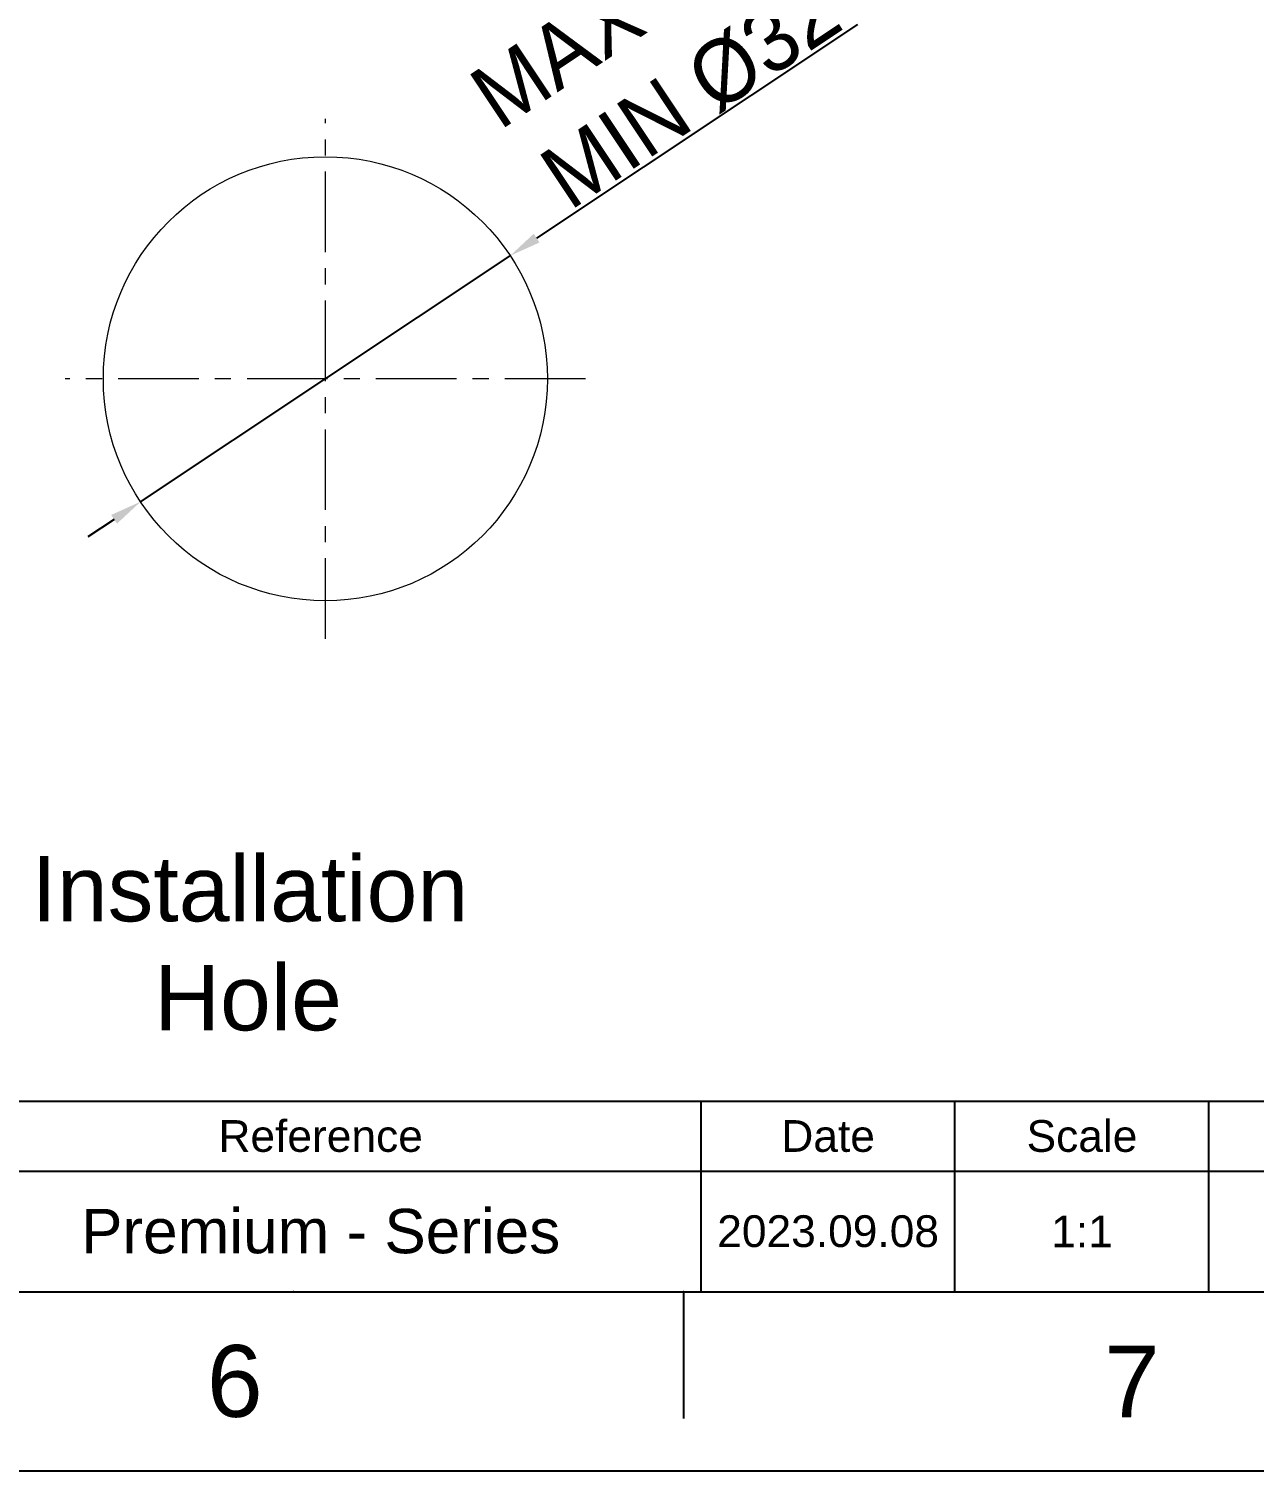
# Model space of a CAD drawing. Header units: millimetres. Extents: x 4812 to 5406, y -603 to -183.
# Drawn here: x 5199.3 to 5295.9, y -603.4 to -489.8 of the extents above; entities that cross this region are included whole.
import ezdxf

# ---------------------------------------------------------------- set-up
doc = ezdxf.new("R2010")
doc.units = ezdxf.units.MM
doc.header["$LTSCALE"] = 0.1
doc.linetypes.add('CENTERX2', pattern=[101.6, 63.5, -12.7, 12.7, -12.7])
doc.layers.get('0').update_dxf_attribs({"lineweight": 13})
for name, color, linetype, lineweight in [('CENTER', 1, 'CENTERX2', 15), ('DIM', 3, 'Continuous', 9), ('TEXT', 2, 'Continuous', 15)]:
    doc.layers.add(name, color=color, linetype=linetype, lineweight=lineweight)
doc.layers.add('FORM', color=7, linetype='Continuous')
doc.styles.get("Standard").update_dxf_attribs({"font": 'arial.ttf'})
doc.dimstyles.new('ISO-25', dxfattribs={"dimtxt": 2.5, "dimasz": 2.5, "dimexe": 1.25, "dimexo": 0.625, "dimtad": 1, "dimdec": 1, "dimtxsty": 'Standard', "dimcen": 2.5, "dimadec": 0, "dimazin": 0, "dimtfac": 1, "dimtdec": 1, "dimtmove": 0, "dimatfit": 3, "dimfxl": 1, "dimarcsym": 0})

# ---------------------------------------------------------------- blocks, each defined once
blk = doc.blocks.new('*D23')
at = {"layer": 'Defpoints', "color": 0, "transparency": 16777216}
for p in [(5237.21, -507.65), (5208.07, -527.04)]:
    blk.add_point(p, dxfattribs=at)
at = {"layer": 'DIM', "color": 0, "lineweight": -2, "transparency": 16777216}
for p, q in [((5264.58, -489.44), (5239.29, -506.27)), ((5208.07, -527.04), (5237.21, -507.65)), ((5205.99, -528.43), (5203.91, -529.81))]:
    blk.add_line(p, q, dxfattribs=at)
at = {"layer": 'DIM', "color": 0, "transparency": 16777216}
for points in [[(5239.06, -505.92), (5239.52, -506.61), (5237.21, -507.65)], [(5205.76, -528.08), (5206.22, -528.77), (5208.07, -527.04)]]:
    blk.add_solid(points, dxfattribs=at)
at = {"layer": 'DIM', "color": 4, "transparency": 16777216, "insert": (5249.16, -491.43), "char_height": 2.5, "attachment_point": 5, "rotation": 33.6436}
blk.add_mtext('{\\fMS PGothic|b0|i0|c129|p34;\\H2x;MAX %%C35\\PMIN %%C32}', dxfattribs=at)

msp = doc.modelspace()

# ---------------------------------------------------------------- linework, layer by layer
msp.add_circle((5222.64, -517.35), 17.5)
at = {"layer": 'CENTER'}
for p, q in [((5222.64, -537.85), (5222.64, -496.85)), ((5243.14, -517.35), (5202.14, -517.35))]:
    msp.add_line(p, q, dxfattribs=at)
at = {"layer": 'FORM'}
for p, q in [((5121.75, -574.3), (5392.3, -574.3)), ((5252.27, -589.31), (5252.27, -574.3)), ((5252.27, -589.31), (5252.27, -574.3)), ((5252.27, -589.31), (5252.27, -574.3)), ((5272.27, -589.31), (5272.27, -574.3)), ((5292.28, -589.31), (5292.28, -574.3)), ((5121.75, -579.8), (5332.28, -579.8)), ((4826.54, -589.31), (5392.3, -589.31)), ((5250.86, -589.31), (5250.86, -599.31))]:
    msp.add_line(p, q, dxfattribs=at)
msp.add_lwpolyline([(4812.4, -183.38), (5406.44, -183.38), (5406.44, -603.45), (4812.4, -603.45)], close=True, dxfattribs=at)
for p in [(5220.14, -589.31), (5250.86, -589.31)]:
    msp.add_point(p, dxfattribs=at)

# ---------------------------------------------------------------- texts
at = {"layer": 'FORM', "char_height": 5.66, "attachment_point": 5}
for s, insert in [('6', (5215.5, -596.38)), ('7', (5286.22, -596.38))]:
    msp.add_mtext_dynamic_manual_height_columns(s, width=50.0086, gutter_width=12.5, heights=[0], dxfattribs=dict(at, insert=insert))
at = {"layer": 'TEXT', "insert": (5201.61, -554.96), "char_height": 5.1545, "width": 28.9912, "attachment_point": 1}
msp.add_mtext('\\pi-2.13333;Installation \\P\\pi7.52864;Hole', dxfattribs=at)
at = {"layer": 'TEXT', "attachment_point": 5}
for s, width, insert, char_height in [('Reference', 60.0103, (5222.27, -577.05), 2.5), ('Date', 20.0034, (5262.27, -577.05), 2.5), ('Scale', 20.0034, (5282.28, -577.05), 2.5), ('Premium - Series', 60.0103, (5222.27, -584.55), 3.5006), ('2023.09.08', 20.0034, (5262.27, -584.55), 2.5), ('1:1', 20.0034, (5282.28, -584.55), 2.5)]:
    msp.add_mtext_dynamic_manual_height_columns(s, width=width, gutter_width=12.5, heights=[0], dxfattribs=dict(at, insert=insert, char_height=char_height))

# ---------------------------------------------------------------- dimensions: what is measured, and where the dimension line sits
at = {"layer": 'DIM'}
dim = msp.add_diameter_dim_2p(p1=(5208.07, -527.04), p2=(5237.21, -507.65), text='{\\fMS PGothic|b0|i0|c129|p34;\\H2x;MAX %%C35\\PMIN %%C32}', dimstyle='ISO-25', override={"dimclrt": 4}, dxfattribs=at)
dim.commit()
dim.dimension.update_dxf_attribs({"geometry": '*D23', "text_midpoint": (5249.16, -491.43)})

doc.saveas('drawing.dxf')
